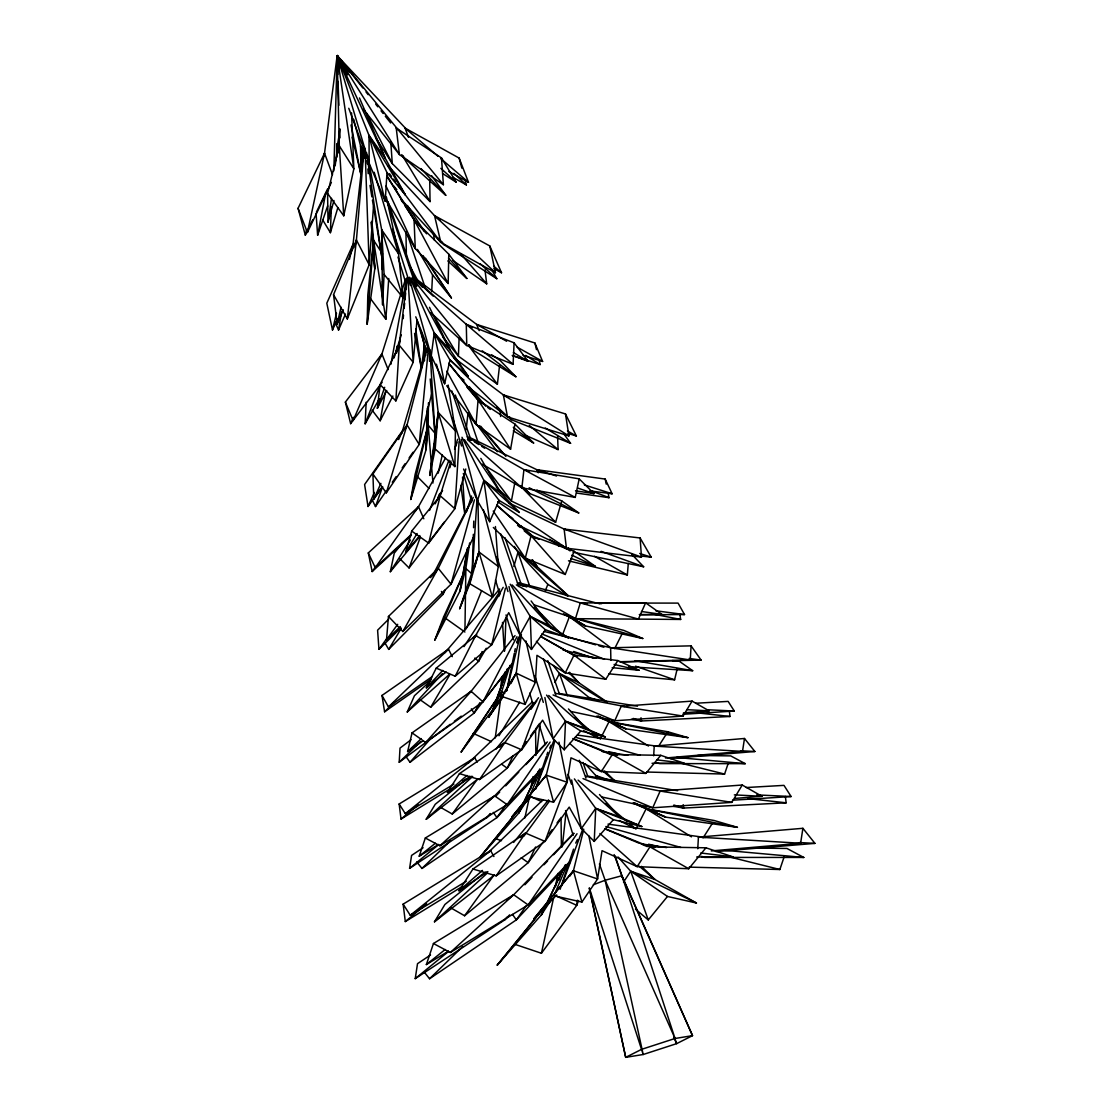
<?xml version="1.0" encoding="UTF-8"?>
<svg xmlns="http://www.w3.org/2000/svg" width="1113" height="1113" viewBox="0 0 1113 1113"><rect width="100%" height="100%" fill="white"/><g stroke="black" fill="none" stroke-linecap="round" stroke-linejoin="round"><path stroke-width="1.5" d="M336.655 157.42L336.724 143.619M337.142 59.1L337.156 55.65L407.553 130.43M428.463 402.781L428.171 425.11L426.112 449.596L410.767 499.459L415.135 474.347L428.171 425.11L435.809 434.223M558.545 546.302L558.587 542.838M430.954 352.821L438.202 412.422L435.183 448.984L454.897 466.584L455.398 430.912L448.149 385.015M464.942 630.32L465.86 568.534L469.644 542.907M382.538 253.903L373.551 240.144L374.775 268.943L367.165 324.273L367.805 294.973L373.551 240.144L371.881 221.278M385.682 198.865L415.274 248.561L448.149 283.509L448.803 254.209L414.05 219.762L386.684 175.826M333.844 170.804L337.156 55.65L443.391 184.716L441.485 157.935L396.228 128.051L399.414 154.582L443.391 184.716M364.285 157.99L364.494 151.062M427.295 408.193L426.112 449.596L427.782 407.177M473.359 534.282L472.121 574.016L477.046 498.513M473.568 527.687L473.776 521.093M322.631 219.845L330.394 232.673L331.354 206.795M337.03 59.072L337.156 55.65L362.838 87.955M459.113 338.088L458.403 356.146L497.4 384.194L499.556 365.551M504.662 650.91L505.956 617.965M336.947 60.825L337.156 55.65L341.343 61.145M364.076 157.823L364.508 147.542M471.717 776.276L447.398 792.442L459.446 773.646L479.508 779.545L521.719 749.786L542.601 720.167L553.091 738.768L564.235 749.786L565.529 721.28L546.58 695.082M487.856 871.576L459.001 890.776L472.928 869.016L496.161 875.848L545.022 841.386L569.202 807.106L581.334 828.629L594.231 841.4L595.733 808.386L574.391 778.905M379.394 398.788L365.147 423.775L366.149 402.266M430.745 312.683L466.778 345.545L513.093 364.341L514.095 342.818L466.277 324.342L412.728 277.012M384.082 274.396L402.962 297.602L398.537 253.778L381.689 229.848L382.594 304.753L384.082 274.396L381.689 229.848L367.652 155.82M431.705 291.662L432.526 274.8L417.445 249.437M337.949 152.745L338.825 135.8M450.209 724.313L399.205 762.224L400.012 748.089L411.087 739.728M653.679 755.797L654.235 746.1L744.486 738.476L754.878 751.498L670.29 758.537M619.538 661.72L690.269 659.981L691.076 645.846L610.634 647.794L544.132 631.433M697.768 848.774L698.421 837.129L802.904 828.309L814.939 843.376L715.854 851.612M348.772 108.281L369.21 163.388L385.209 201.23L386.99 172.585L368.987 135.369L337.156 55.65L324.523 153.232L307.397 232.492L298.061 208.312L324.523 153.232L332.509 174.63M395.852 400.903L413.173 362.268L399.275 345.225L380.103 384.611L395.852 400.903L399.275 345.225L407.038 277.582M459.113 441.291L454.855 508.711L428.686 543.116L411.713 531.082L440.192 495.758L450.946 460.879M369.808 297.672L385.849 319.25L388.757 278.5M373.495 206.628L369.168 264.755L347.312 318.93L333.538 294.695L356.424 240.005L364.215 147.528M367.165 324.273L373.551 240.144L385.849 319.25M400.332 626.591L386.531 639.725L388.451 616.449L438.272 568.312L473.164 497.455M568.479 560.813L627.342 574.976L628.302 563.345M416.999 319.932L413.173 362.268L408.054 279.419M403.17 318.652L403.504 315.229M404.158 308.398L404.659 303.265M404.979 299.856L405.647 293.011M405.967 289.603L406.968 279.349M428.296 349.552L419.198 444.435L386.294 492.864L372.911 473.999L407.052 424.943L427.114 347.604M577.313 900.167L576.757 905.328L541.419 953.257L514.456 944.186L497.233 965.138L541.405 914.83L551.464 899.304M536.703 753.654L539.861 724.841M562.26 846.868L566.197 810.932M364.007 147.584L353.044 244.262L349.412 259.399M430.216 378.976L435.308 437.966L435.684 434.557M436.073 431.148L438.202 412.422L455.398 430.912L436.407 364.201M466.124 429.701L468.058 412.673L477.95 441.847M470.757 502.909L471.147 499.459M528.828 471.314L523.945 469.644L521.858 487.814L575.24 497.414L579.205 478.854L523.945 469.644L467.126 436.936M501.991 676.523L500.627 688.446L505.065 672.015M347.312 318.93L356.424 240.005L369.168 264.755L365.092 149.295M386.698 390.496L377.363 408.332L380.103 384.611M335.152 165.893L339.882 128.858M414.565 333.399L421.382 368.403L424.359 345.433L420.937 330.519M435.183 448.984L429.785 475.404L438.202 412.422L454.897 466.584M521.399 634.521L516.237 673.17L510.881 683.563M495.229 737.905L501.713 691.549L510.032 665.379M396.256 351.291L397.007 346.157M349.579 72.262L337.156 55.65L339.284 145.803L327.584 193.453L328.015 222.113L331.521 198.378M338.282 152.592L339.284 145.803L353.851 168.786L343.736 215.797L327.584 193.453M429.785 475.404L434.557 443.071M490.596 813.853L487.035 817.499L409.598 868.335L411.573 855.424L423.079 847.744M509.671 914.844L504.885 919.783L415.232 978.633L417.514 963.677L430.522 954.996M665.477 758.009L742.51 751.4L744.486 738.476M711.304 850.916L800.609 843.251L802.904 828.309M335.083 322.144L338.533 330.032L341.663 311.529M467.404 548.139L460.045 590.947L434.807 640.128L443.628 616.908L465.86 568.534L472.385 574.225M446.716 385.752L476.016 424.47L510.589 449.207L514.957 424.109L478.089 399.984L448.803 363.52M372.145 410.182L380.159 420.756L385.446 391.679M390.941 364.229L406.078 281.005M467.85 548.347L460.045 590.947L465.86 568.534L434.807 640.128M530.859 788.227L532.96 776.777M555.47 886.63L557.891 873.468M514.902 482.374L511.396 501.059L555.624 522.234L561.759 500.92L536.939 490.123M316.078 213.473L317.636 235.246L325.817 192.563M477.95 500.28L478.966 551.965L469.839 583.755L492.475 597.166L498.318 566.517L495.424 526.532M398.259 348.703L399.97 340.411M506.638 690.783L514.331 653.289M514.637 651.759L515.263 648.712M419.615 536.647L390.315 571.706L394.266 553.147L402.781 542.56M524.863 817.944L529.273 797.826M541.419 953.257L553.467 898.4M438.244 473.15L442.306 454.702M415.761 316.815L431.246 355.91L444.644 383.762L449.986 360.056L434.223 332.954L409.723 277.276M333.538 294.695L337.183 324.022L341.037 307.216M355.27 245.041L356.424 240.005M298.061 208.312L305.31 235.135L306.478 230.127M323.73 156.571L324.523 153.232M410.767 499.459L428.171 425.11L432.957 483.042M423.19 740.715L407.608 751.581L412.047 732.869L471.119 691.298L482.959 701.83L512.119 664.03M608.894 673.838L674.603 679.793L677.191 668.871M353.837 247.615L353.044 244.262L326.805 303.223L332.481 329.977L336.516 313.17M428.686 543.116L440.192 495.758L454.855 508.711L465.818 468.976M505.455 588.137L491.696 644.789L455.217 676.217L436.254 668.134L426.321 687.82L446.132 672.002M506.693 690.797L520.494 634.41M432.359 391.053L419.198 444.435L407.052 424.943L404.937 429.674M554.9 740.395L546.26 775.135L544.354 778.029M583.755 829.241L573.432 870.742L569.842 876.181M538.929 539.443L531.082 535.701L525.28 558.114L565.265 574.461L574.085 551.241L531.082 535.701L496.774 505.177L532.724 536.911M328.015 222.113L333.956 200.479M474.486 499.793L451.029 584.2L402.836 631.516L388.451 616.449M449.875 467.71L451.266 462.702M455.927 446.007L456.859 442.654M419.865 535.562L405.577 552.396L411.713 531.082M426.418 349.12L401.737 433.444M474.375 567.811L478.966 551.965L498.318 566.517L483.418 509.879M513.844 566.559L517.99 552.285L514.317 546.455M330.394 232.673L337.823 207.728M386.294 492.864L407.052 424.943M454.535 449.249L457.61 439.287M639.307 614.543L661.859 614.376L645.623 602.829L580.304 602.898L575.449 618.675L533.99 604.818M394.058 357.913L401.278 334.874M388.159 369.599L381.912 353.976L345.378 402.085L353.113 420.533L381.912 353.976L405.563 279.029M466.597 511.674L471.536 496.008M517.114 642.98L519.075 636.845M444.045 591.114L442.974 594.384L388.701 649.394L385.279 643.481M438.035 498.582L439.663 493.643M535.464 789.047L546.344 756.492M546.817 755.087L547.749 752.291M560.103 889.329L573.529 849.149M438.55 844.489L419.211 856.175L425.333 838.006L494.659 795.865L547.373 741.926M448.497 951.17L426.362 964.554L433.444 943.518L513.691 894.741L573.793 833.234M646.75 772.032L724.591 774.064L728.166 763.462M689.184 867.124L779.865 869.503L784.234 856.551M469.839 583.755L459.669 608.686L478.966 551.965L492.475 597.166M317.636 235.246L327.639 205.919M377.363 408.332L384.667 387.296M396.465 353.322L399.275 345.225M516.78 642.479L518.505 637.568M482.082 651.564L478.618 661.345L430.689 707.242L419.865 699.548M507.445 668.537L492.962 709.315L461.144 752.026L501.713 691.549L504.704 693.316M372.577 500.669L375.484 506.554L382.482 487.049M507.166 670.304L492.962 709.315L501.713 691.549L461.144 752.026M399.957 558.837L409.069 567.936L420.269 537.356M534.129 781.799L536.508 775.33M558.712 880.272L562.274 870.589M540.626 698.908L521.719 749.786L504.857 742.594L459.446 773.646M566.712 783.009L545.022 841.386L525.503 833.067L472.928 869.016M535.659 789.061L553.912 740.256M561.481 886.004L582.781 829.074M578.523 900.556L576.757 905.328L554.204 895.075L566.976 865.107M459.669 608.686L471.481 577.313M429.535 510.45L448.984 460.198M365.147 423.775L379.964 385.752M466.194 628.859L481.567 590.808M545.328 590.627L547.874 584.395L517.99 552.285L529.816 586.509M525.266 801.541L480.44 856.69L518.588 813.227L529.649 796.157L540.974 769.598M337.183 324.022L343.333 309.831M338.533 330.032L345.461 314.089M463.592 469.046L477.449 500.78L489.692 521.691L499.069 500.391L483.877 480.413L461.992 437.27M449.596 674.255L407.247 711.958L414.453 695.708L430.787 680.641M645.623 602.829L638.417 619.078L580.304 602.898L517.406 582.962M683.465 712.835L709.106 710.831L692.077 701.107L621.179 706.324L614.766 720.765L570.663 711.416M734.719 798.424L761.96 796.296L742.232 785.027L660.148 791.065L652.733 807.788L601.688 796.978M372.911 473.999L373.815 499.153L380.896 483.362M345.378 402.085L350.637 423.65L353.489 417.319M380.493 357.134L381.912 353.976M549.725 748.159L551.032 745.251M332.481 329.977L337.42 319.125M398.635 439.538L402.906 430.188L364.605 484.517L368.013 506.485L374.427 492.475M503.354 696.571L488.69 717.175L502.283 696.613L525.072 704.39L535.395 682.227L536.953 655.307L565.279 672.92L605.778 679.236L617.854 660.566L639.154 670.263L612.192 667.675M512.996 755.81L507.18 768.165L452.254 814.02L440.901 807.537M535.59 846.993L528.188 862.672L464.608 915.762L450.528 907.707M538.511 771.114L518.588 813.227L539.777 768.958M562.872 869.448L541.405 914.83L565.418 864.648M473.262 537.579L451.029 584.2L438.272 568.312L435.225 572.513M575.727 843.098L577.438 839.508M307.397 232.492L331.396 182.379M305.31 235.135L312.711 219.762M316.412 212.082L327.528 189.029M617.854 660.566L574.03 655.154L565.279 672.92L536.383 641.297M455.217 676.217L475.627 635.551L503.173 587.344M445.325 589.737L442.974 594.384L441.416 591.42M614.654 648.601L622.292 633.45M524.042 835.96L549.488 801.082M600.227 739.157L609.061 721.641L667.842 731.756L687.917 737.655L625.909 728.834L598.154 716.522M380.159 420.756L392.875 396.033M472.204 498.888L432.846 575.171L430.383 577.619M554.9 682.436L559.491 673.532L553.161 665.407M498.735 596.485L500.321 593.452M516.975 636.719L482.959 701.83L425.695 742.482L412.047 732.869M423.816 518.769L418.488 506.679L368.306 552.938L375.262 567.658L418.488 506.679L445.367 458.333M435.086 503.869L442.543 490.43M437.812 497.748L440.345 493.212M479.884 702.623L474.027 713.127L410.015 762.308L406.022 756.617M402.836 631.516L438.272 568.312M486.256 648.281L478.618 661.345L474.834 658.061M430.689 707.242L449.889 674.575M388.701 649.394L401.056 628.622M502.283 696.613L516.237 673.17L535.395 682.227L525.92 640.977M478.131 778.752L426.209 819.265L435.225 804.296L470.006 776.248M494.506 874.971L434.46 921.814L444.894 904.493L482.179 874.428M553.078 694.929L614.766 720.765L683.062 716.076L692.077 701.107M583.017 778.585L652.733 807.788L731.798 802.362L742.232 785.027M405.577 552.396L417.111 533.517M438.425 498.666L440.192 495.758M499 735.749L519.66 702.136M488.69 717.175L516.237 673.17L525.072 704.39M390.315 571.706L410.433 539.972M658.59 746.211L667.842 731.756M703.04 837.922L712.334 823.411M652.051 763.295L684.036 763.156L660.746 755.324L612.359 754.517L601.298 771.601L570.969 757.814L567.129 782.258L553.564 802.195L528.55 796.546L511.952 816.817L531.527 796.351M696.668 857.024L732.924 856.857L705.962 847.8L649.95 846.868L637.151 866.637L602.036 850.68L597.584 878.978L581.89 902.073L552.924 895.52L533.711 918.99L556.737 894.922M463.996 646.625L499.904 591.42M623.517 882.094L630.709 871.215L618.049 857.024M479.508 779.545L504.857 742.594L538.483 697.74M496.161 875.848L525.503 833.067L520.286 837.588M530.971 709.301L536.786 700.828M550.128 742.079L507.138 804.671L439.885 845.769L425.333 838.006M577.021 833.748L528.146 904.925L450.292 952.505L433.444 943.518M375.484 506.554L386.35 490.819M392.291 482.249L396.242 476.531M402.169 467.947L405.132 463.662M409.083 457.944L413.034 452.226M506.777 803.572L496.941 817.582L421.966 868.446L416.763 861.935M526.254 905.745L516.335 919.881L429.548 978.744L424.54 972.47M373.815 499.153L382.663 486.729M436.254 668.134L475.627 635.551L491.696 644.789L508.724 612.693L519.938 634.869L531.471 649.436L545.453 629.763L568.479 637.888L549.544 625.645L530.233 616.365L510.199 584.2M368.306 552.938L372.173 571.553L376.208 565.919M415.469 510.909L418.488 506.679M368.013 506.485L382.037 486.993M452.254 814.02L477.56 778.961M464.608 915.762L493.532 875.681M386.531 639.725L397.689 624.323M520.355 750.023L507.18 768.165L501.935 764.436M522.373 747.24L526.421 741.648M530.484 736.069L534.532 730.49M539.624 723.464L535.548 729.098L535.896 755.477M543.116 842.11L528.188 862.672L521.232 857.72M549.085 833.887L552.076 829.769M557.057 822.924L560.034 818.806M388.646 619.19L377.599 630.181L378.949 649.324L387.087 638.125M350.637 423.65L382.149 382.288M409.069 567.936L444.393 521.955M512.272 663.696L474.027 713.127L471.356 708.856M470.423 692.175L515.027 635.62M480.44 856.69L516.766 812.073M519.994 808.094L526.421 800.136M514.456 944.186L535.937 917.641M538.08 914.983L540.236 912.326M547.749 903.033L549.905 900.375M497.233 965.138L545.44 905.857M547.624 903.158L549.822 900.459M487.035 817.499L490.318 813.506M504.885 919.783L507.069 917.112M648.267 919.936L667.48 896.466L696.446 903.019L654.861 879.451L630.709 871.215L648.267 919.936L635.495 909.154M495.675 749.369L533.781 702.901M513.594 842.458L548.514 799.885M569.633 743.401L601.298 771.601L645.874 773.41L660.746 755.324M599.935 833.498L637.151 866.637L688.738 868.738L705.962 847.8M511.952 816.817L546.26 775.135L567.129 782.258L558.99 742.148M533.711 918.99L573.432 870.742L597.584 878.978L588.847 835.863M528.55 796.546L546.26 775.135L553.564 802.195M552.924 895.52L573.432 870.742L581.89 902.073M444.81 652.816L499.681 588.972M473.442 638.918L476.781 634.994M410.015 762.308L430.258 739.018M564.235 749.786L580.777 731.032L605.347 736.973L585.981 728.5L565.529 721.28L553.091 738.768L544.897 697.545M594.231 841.4L613.388 819.683L641.839 826.556L619.426 816.747L595.733 808.386L581.334 828.629L571.665 779.99M425.695 742.482L471.119 691.298L467.39 694.846M407.247 711.958L442.431 673.615M542.657 768.833L496.941 817.582L493.268 812.379M569.647 863.02L516.335 919.881L512.481 914.399M426.321 687.82L442.765 670.402M473.275 638.027L475.627 635.551M496.12 795.837L499.709 792.08M505.664 785.834L518.783 772.088M525.948 764.603L533.099 757.104M535.492 754.6L546.219 743.359M524.849 884.779L532.028 877.267M543.979 864.759L547.568 861.003M553.551 854.742L573.863 833.456M542.574 767.789L507.138 804.671L494.659 795.865L487.925 801.249M569.16 862.227L528.146 904.925L513.691 894.741L506.985 900.111M378.949 649.324L400.944 627.802M452.281 656.67L448.497 649.199L381.996 695.444L384.583 711.777L394.419 702.15M468.128 763.24L532.515 701.691M421.966 868.446L450.528 840.732M487.939 852.85L542.921 799.871M429.548 978.744L462.73 946.551M381.996 695.444L388.437 706.894L448.497 649.199M399.205 762.224L420.338 741.912M407.608 751.581L421.312 738.587M372.173 571.553L411.309 535.409M426.209 819.265L472.663 776.443M434.46 921.814L487.494 872.926M375.262 567.658L411.073 534.727M439.885 845.769L494.659 795.865M450.292 952.505L513.691 894.741M447.398 792.442L466.987 775.455M499.64 747.129L504.857 742.594M459.001 890.776L482.472 870.408M477.171 762.127L474.708 757.772L399.15 804.003L401.028 819.057L418.126 804.824M493.922 856.523L490.61 850.624L403.143 904.146L405.299 921.578L426.627 903.839M409.598 868.335L438.745 844.558M415.232 978.633L448.497 951.49M399.15 804.003L405.313 813.645L474.708 757.772M403.143 904.146L410.266 915.303L490.61 850.624M419.211 856.175L435.378 843.251M426.362 964.554L445.172 949.514M454.354 721.238L461.241 716.118M384.583 711.777L431.538 678.958M388.437 706.894L432.039 676.718M401.028 819.057L450.709 788.477M462.396 781.284L466.778 778.585M405.299 921.578L462.479 886.379M483 873.747L485.936 871.952M405.313 813.645L453.923 784.081M410.266 915.303L466.277 881.246M593.299 884.779L605.124 880.244L621.917 875.736L692.523 1035.647L676.593 1043.66L643.189 1054.512L625.701 1057.35L589.222 888.16M682.742 714.282L734.302 711.04L728.139 701.399L695.639 703.249M732.479 800.219L791.106 796.532L783.983 785.375L746.239 787.531M729.391 711.444L730.017 716.466L641.505 720.987L631.321 719.262M785.361 796.477L786.154 802.807L683.688 808.052L673.462 806.327M621.291 661.957L701.079 660.065L691.076 645.846M640.142 614.779L684.523 614.557L678.081 603.107L596.54 603.037L519.228 582.878M697.712 755.463L730.712 755.894L745.265 763.657L659.828 763.615L656.531 762.85M701.593 856.62L704.905 857.4L803.809 857.455L786.961 848.468L750.774 847.995M679.904 614.529L680.669 619.44L575.449 618.675L516.335 584.881M706.63 709.704L734.302 711.04M756.701 794.891L791.106 796.532M555.387 693.288L624.616 706.491M686.693 709.677L709.106 710.831M585.591 776.304L660.148 791.065L665.324 791.343M734.343 794.877L761.96 796.296M577.438 735.067L657.7 746.294M740.994 750.76L754.878 751.498M608.004 824.121L705.28 837.491M799.51 842.541L814.939 843.376M654.235 746.1L742.51 751.4M698.421 837.129L800.609 843.251M628.581 666.701L692.676 670.694L679.027 661.08L672.113 660.552M676.551 757.452L745.265 763.657M724.8 850.318L803.809 857.455M697.461 712.876L730.017 716.466M748.242 798.633L786.154 802.807M640.963 555.999L651.23 557.182L640.114 537.969L564.11 529.065L509.128 503.076M640.114 537.969L641.478 557.098L566.434 548.208L517.712 524.919M572.792 738.517L612.359 754.517L617.478 755.143M656.74 759.859L684.036 763.156M605.055 828.712L649.95 846.868L655.028 847.48M700.759 852.989L732.924 856.857M589.848 490.889L612.136 493.782L605.18 479.063L536.925 469.742L468.921 437.089M601.618 603.691L596.54 603.037L599.907 603.691M655.766 610.787L684.523 614.557M610.884 660.357L610.634 647.794L614.042 648.253M689.128 658.451L701.079 660.065M580.304 602.898L587.108 603.858M641.478 611.496L661.859 614.376M576.784 493.073L609.048 497.692L607.99 492.614M629.346 823.495L635.913 829.074L646.138 808.803L714.184 820.504L737.418 827.335L665.644 817.137L633.756 803.016M602.147 751.553L627.815 755.296M640.796 843.821L666.604 847.577M610.634 647.794L690.269 659.981M575.518 490.777L594.008 493.643L579.205 478.854M621.179 706.324L683.062 716.076M660.148 791.065L731.798 802.362M558.949 693.441L637.499 706.185M587.358 776.039L677.622 790.689M635.092 660.705L692.676 670.694M652.065 613.861L680.669 619.44M687.917 737.655L609.061 721.641L648.503 746.03M737.418 827.335L646.138 808.803L691.465 836.851M573.112 552.173L643.648 566.767L631.655 554.218M577.647 618.772L623.823 630.417L642.785 638.5L585.48 625.937L563.484 613.82M540.695 636.372L574.03 655.154L577.369 655.933M614.098 664.447L639.154 670.263M608.755 751.651L618.633 753.974M648.587 844.211L660.176 846.923M563.025 650.006L596.053 658.228M679.25 762.767L724.591 774.064M727.568 856.467L779.865 869.503M574.35 617.938L566.461 614.933M575.268 737.223L640.184 755.324M605.834 826.514L680.892 847.438M564.027 635.704L595.608 644.83M598.933 645.79L603.914 647.237M642.785 638.5L569.411 616.685L562.357 635.231L534.31 606.905M568.089 433.486L576.367 435.99L565.487 413.953L503.354 394.906L453.979 357.774M701.593 856.384L704.905 857.4M633.214 718.442L641.505 720.987L640.991 717.76M673.838 805.019L683.688 808.052L683.159 804.685M565.487 413.953L568.91 435.92L507.514 416.888L467.084 386.169M523.124 355.353L542.601 361.433L534.88 342.985L476.67 324.426L413.146 276.664M538.261 472.775L536.925 469.742L556.542 476.016M584.339 484.906L612.136 493.782M570.719 558.476L595.372 566.364L574.085 551.241M497.748 501.754L566.434 548.208L564.11 529.065L567.393 530.122M639.725 553.467L651.23 557.182M512.773 355.645L540.139 364.563L538.929 359.582M495.313 838.59L501.518 840.677M573.682 651.467L593.424 658.145M577.703 488.051L594.008 493.643M598.571 700.661L588.805 697.336L559.491 673.532L567.352 695.708M585.48 764.047L595.747 775.538L611.788 781.02M635.537 666.186L674.603 679.793M564.11 529.065L641.478 557.098M601.159 551.352L643.648 566.767M512.189 355.45L528.105 361.322L514.095 342.818M518.755 583.977L526.825 586.954M536.925 469.742L541.739 471.606M591.42 490.861L609.048 497.692M605.347 736.973L565.529 721.28L580.777 731.032M641.839 826.556L595.733 808.386L613.388 819.683M561.759 500.92L578.746 512.94L529.885 493.629L520.717 486.172M563.874 433.889L570.566 443.322L511.34 419.657L496.954 407.455M518.714 584.353L523.527 586.301M541.808 633.937L604.484 659.327M574.489 739.435L612.72 755.407M604.735 828.837L639.405 843.306M642.563 844.628L647.293 846.603M596.387 716.202L625.909 728.834L597.959 715.965M632.907 803.127L665.644 817.137L634.396 802.751M524.988 435.072L558.086 449.596L557.599 436.185M473.22 733.37L491.473 741.675M529.649 796.157L541.641 801.61M571.845 555.15L595.372 566.364M596.916 778.78L595.747 775.538L604.943 780.004M696.446 903.019L630.709 871.215L667.48 896.466M529.162 487.758L578.746 512.94M583.449 730.531L598.711 738.364M619.259 820.531L634.396 828.295M523.945 469.644L575.24 497.414M493.977 268.678L501.532 272.768L489.803 245.973L434.543 215.644L388.437 166.087M448.873 171.541L468.476 182.254L459.14 158.074L405.062 128.12L408.485 137.289M489.803 245.973L495.466 272.727L440.831 242.397L401.32 199.575M452.908 177.357L466.375 184.911L465.025 179.875M506.638 341.246L476.67 324.426L479.16 330.672M517.128 347.131L542.601 361.433M450.069 359.833L507.514 416.888L503.354 394.906L506.332 396.59M567.435 430.954L576.367 435.99M568.479 637.888L530.233 616.365L519.938 634.869L508.975 586.481M612.359 754.517L645.874 773.41M649.95 846.868L688.738 868.738M594.495 556.305L627.342 574.976M549.349 539.29L567.018 549.321M540.64 636.455L575.365 656.267M547.874 584.395L567.686 596.137M566.35 614.626L585.48 625.937L569.411 616.685L611.107 648.03M499.069 500.391L519.298 512.453L501.142 493.393L464.483 439.705M411.921 277.819L466.778 345.545L466.277 324.342L472.162 327.862M513.385 352.515L528.105 361.322M513.316 430.828L533.628 443.016L514.957 424.109M482.263 464.107L521.858 487.814L467.432 439.538M545.287 428.032L570.566 443.322M605.806 701.607L559.491 673.532L578.649 682.589L607.295 702.178M491.696 354.824L500.14 360.473L515.889 376.764L473.206 350.192L468.698 345.169M468.49 438.132L471.439 439.969M474.375 441.805L478.799 444.546M481.734 446.383L484.684 448.219M503.354 394.906L568.91 435.92M525.712 355.437L540.139 364.563M443.057 173.823L456.149 182.156L441.485 157.935M438.425 238.224L443.92 244.651L496.815 278.723L491.96 270.181M550.782 627.774L553.676 629.638M468.239 438.439L471.091 440.372M561.495 545.078L570.009 550.865M595.747 775.538L599.879 778.39M452.782 260.428L486.701 283.829L484.99 270.028M443.628 616.908L464.914 632.031M461.352 378.1L464.065 380.131M574.03 655.154L605.778 679.236M482.207 350.804L515.889 376.764M483.501 404.186L478.089 399.984L476.016 424.47L446.814 371.172M487.564 407.33L490.276 409.431M513.302 427.281L533.628 443.016M517.517 525.28L520.174 527.479M524.153 530.776L530.79 536.271M529.301 425.43L558.086 449.596M602.022 770.307L613.945 780.422M639.224 866.206L654.861 879.451L641.464 866.359M575.198 717.857L589.695 730.184M592.325 732.424L598.919 738.03M605.75 803.419L626.73 821.269M405.062 128.12L438.091 156.321M440.734 158.575L468.476 182.254M397.675 184.661L440.831 242.397L434.543 215.644L439.802 220.124M493.643 266.049L501.532 272.768M466.277 324.342L513.093 364.341M520.787 485.727L529.885 493.629L522.554 487.146M567.88 595.538L517.99 552.285L537.342 566.851L568.061 595.511M510.241 516.515L512.843 518.769M520.647 525.573L534.963 538.01M545.453 629.763L530.233 616.365L531.471 649.436M548.723 695.5L585.981 728.5L568.465 708.953M578.078 780.143L619.426 816.747L599.49 794.529M449.986 360.056L468.336 376.375L450.195 350.011L410.961 278.584M497.358 451.683L473.025 419.49M431.635 175.729L445.77 195.29L404.868 158.533L402.92 155.709M480.093 263.739L496.815 278.723M396.228 128.051L398.774 130.346M440.845 168.341L456.149 182.156M519.298 512.453L483.877 480.413L477.449 500.78L461.394 439.287M496.356 487.23L511.396 501.059L484.489 465.484M453.867 173.322L466.375 184.911M413.994 278.403L433.138 296.072M447.899 260.929L466.848 278.487L448.803 254.209M434.543 215.644L495.466 272.727M493.323 527.479L525.28 558.114L493.24 511.034M604.568 770.906L614.195 780.31M508.891 417.264L511.34 419.657L509.601 416.874M413.758 278.598L422.342 287.126M429.715 179.68L430.049 201.592L392.291 163.583L375.749 137.748M568.896 672.767L578.649 682.589L569.55 672.252M416.304 475.529L429.131 488.537M519.98 485.56L555.624 522.234M480.663 426.223L505.914 456.427M420.978 168.592L445.77 195.29M512.147 584.895L549.544 625.645L531.11 600.964M426.669 233.8L414.05 219.762L415.274 248.561L386.002 186.024M448.483 258.063L466.848 278.487M531.082 535.701L565.265 574.461M460.629 253.82L486.701 283.829M393.585 185.857L396.798 189.6M479.133 425.625L503.521 454.118M466.625 386.754L479.981 402.475M468.754 344.933L473.206 350.192L468.921 344.96M469.199 386.545L485.838 406.273M480.26 402.6L478.089 399.984L510.589 449.207M386.99 172.585L405.341 194.942L385.321 158.366L337.156 55.65L337.823 74.488M432.526 274.8L451.419 298.006L425.528 258.23M443.211 337.42L458.403 356.146L433.458 315.062M448.831 363.297L480.329 402.113M568.242 547.846L570.371 550.504M363.325 109.213L399.414 154.582L337.156 55.65L337.434 59.086M366.038 91.989L368.18 94.688M375.679 104.107L377.808 106.806M381.022 110.841L383.164 113.526M385.307 116.225L390.649 122.959M468.336 376.375L434.223 332.954L431.246 355.91L409.041 277.513M441.847 241.911L443.92 244.651M532.111 559.95L537.342 566.851L532.417 559.728M389.453 173.67L391.498 176.424M393.557 179.165L395.616 181.92M468.573 345.573L497.4 384.194M364.438 151.396L360.598 145.984L353.656 119.216M415.038 283.453L416.888 286.18M422.968 255.531L451.419 298.006M340.954 61.354L337.156 55.65L337.587 60.784M340.022 59.991L337.156 55.65L337.615 59.072M407.414 205.502L424.456 231.434M415.845 222.517L414.05 219.762L448.149 283.509M401.097 199.756L402.976 202.649M404.854 205.543L415.191 221.431M386.907 175.784L417.319 224.061M405.341 194.942L368.987 135.369L369.21 163.388L337.156 55.65L339.855 60.074M341.635 63.038L343.43 65.987M401.779 154.624L430.049 201.592M480.83 458.403L501.142 493.393L483.877 480.413L489.692 521.691M347.729 74.835L337.156 55.65L353.851 168.786L351.555 112.886M408.916 264.24L418.752 282.424M366.302 112.705L392.291 163.583L390.774 142.144M429.479 307.313L450.195 350.011L434.223 332.954L444.644 383.762M615.113 856.078L622.431 877.447L692.523 1035.647L675.021 1038.485L641.617 1049.336L625.701 1057.35L590.099 891.569M599.42 863.952L605.124 880.244L675.021 1038.485L621.917 875.736L614.126 854.589M673.81 1037.33L676.593 1043.66L674.45 1037.079M424.498 360.835L424.359 345.433L427.058 351.652M359.471 97.944L385.321 158.366L368.987 135.369L385.209 201.23M363.144 152.356L360.598 145.984L360.835 174.004L352.167 137.219M579.372 760.262L585.967 778.154M339.395 61.827L337.156 55.65L339.395 68.783M338.185 58.975L337.156 55.65L339.437 60.283L337.156 55.65L337.837 59.031M568.033 774.314L571.456 784.095M387.964 201.578L414.801 278.64M455.328 395.045L470.743 439.315M504.996 537.704L520.981 583.602M547.805 660.677L559.227 693.469M582.989 762.433L587.497 775.58M387.185 201.94L415.859 285.763M451.822 390.955L468.684 440.261M500.725 533.948L518.714 586.551M543.45 658.868L555.804 695.027M407.553 234.954L425.027 287.196M589.389 888.118L643.189 1054.512L605.124 880.244M392.527 229.32L410.447 285.554M452.629 417.89L461.589 446.007M496.913 556.82L507.987 591.56M534.88 675.911L543.311 702.373M402.962 297.602L381.689 229.848L382.316 269.555M539.221 724.758L545.3 744.555M565.557 810.57L573.153 835.32M621.917 875.736L622.431 877.447M397.981 257.061L406.022 283.69M417.083 320.307L426.627 351.931M463.328 473.442L471.87 501.74M495.494 579.97L499.514 593.285M506.039 614.933L513.58 639.892M529.663 693.162L532.682 703.152M374.218 172.278L398.537 253.778L386.364 196.931M459.14 158.074L461.853 168.133M534.88 342.985L536.494 349.621M605.18 479.063L606.237 484.141M363.255 159.173L360.598 145.984L362.337 162.971M351.026 124.976L360.835 174.004M369.989 185.426L371.881 196.848M372.424 200.103L382.232 259.496L366.539 152.564M433.36 233.466L434.46 240.255M424.359 345.433L425.834 355.339M415.733 329.017L421.382 368.403M460.824 485.435L464.636 512.94M366.97 160.648L367.332 163.973M500.057 409.974L500.627 416.512M371.13 222.141L374.775 268.943L371.561 222.252M367.888 168.967L368.208 173.725M462.549 477.074L464.9 512.968M339.284 145.803L343.736 215.797M502.492 622.404L504.3 651.008M429.924 349.593L435.308 437.966M338.06 81.346L338.895 105.318M339.729 129.303L340.022 137.873M405.939 231.699L406.398 256.407M561.035 817.429L561.411 846.798M429.423 352.835L429.521 361.349M382.413 281.283L382.594 304.753"/></g></svg>
